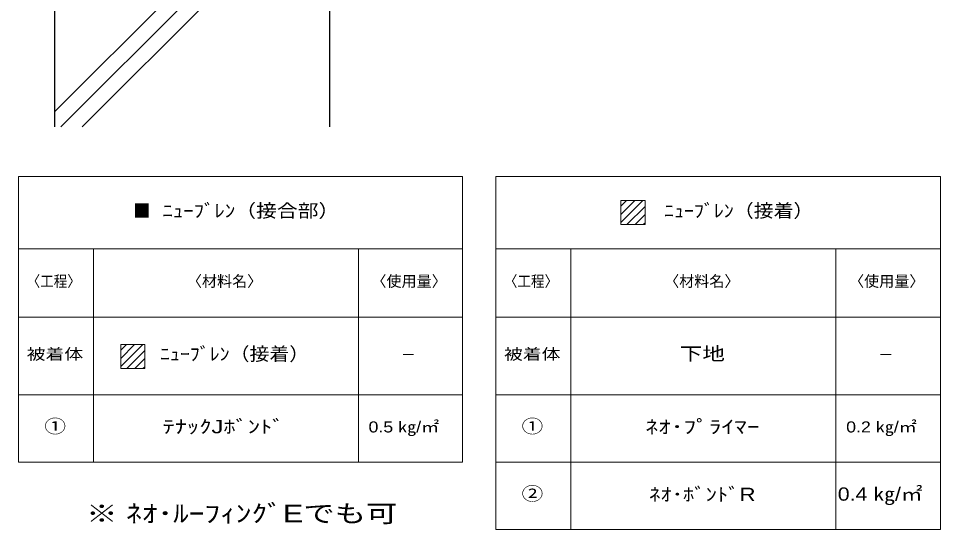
# Model space of a CAD drawing. Units: millimetres, scale not verified. Extents: x -60 to 85, y -98 to 102.
# Drawn here: x -59.6 to 62.7, y -97.8 to -30 of the extents above; entities that cross this region are included whole.
import ezdxf
from ezdxf.enums import TextEntityAlignment as Align

# ---------------------------------------------------------------- set-up
doc = ezdxf.new("R2010")
doc.units = ezdxf.units.MM
doc.header["$LTSCALE"] = 0.1
doc.layers.add('0-0_Eシート', color=254, linetype='Continuous', lineweight=18)
doc.layers.add('0-1_Z_O-文字', color=254, linetype='Continuous', lineweight=18)
doc.layers.add('0-2_実線', color=134, linetype='Continuous')
doc.styles.add('HGPｺﾞｼｯｸM', font='')
doc.styles.get('HGPｺﾞｼｯｸM').set_extended_font_data('HGPｺﾞｼｯｸM')

msp = doc.modelspace()

# ---------------------------------------------------------------- linework, layer by layer
at = {"layer": '0-0_Eシート', "color": 92}
for points in [[(20.3002, -54.1399), (23.5002, -54.1399), (23.5002, -57.3399), (20.3002, -57.3399)], [(-46.0451, -73.2472), (-42.8451, -73.2472), (-42.8451, -76.4472), (-46.0451, -76.4472)]]:
    msp.add_lwpolyline(points, close=True, dxfattribs=at)
at = {"layer": '0-1_Z_O-文字', "color": 134}
for p, q in [((-59.6135, -50.9552), (-0.7072, -50.9552)), ((-59.6135, -50.9552), (-59.6135, -88.8506)), ((-0.7072, -50.9552), (-0.7072, -88.8506)), ((3.6914, -50.9552), (62.6975, -50.9552)), ((3.6914, -50.9552), (3.6914, -97.7962)), ((62.6975, -50.9552), (62.6975, -97.7962)), ((-59.6135, -60.5552), (-0.7072, -60.5552)), ((3.6914, -60.5552), (62.6975, -60.5552)), ((-59.6135, -69.6136), (-0.7072, -69.6136)), ((3.6914, -69.6136), (62.6975, -69.6136)), ((-59.6135, -79.9051), (-0.7072, -79.9051)), ((3.6914, -79.9051), (62.6975, -79.9051)), ((-59.6135, -88.8506), (-0.7072, -88.8506)), ((3.6914, -88.8506), (62.6975, -88.8506)), ((3.6914, -97.7962), (62.6975, -97.7962))]:
    msp.add_line(p, q, dxfattribs=at)
at = {"layer": '0-1_Z_O-文字'}
for p, q in [((20.3002, -54.8973), (21.0577, -54.1399)), ((20.3002, -55.9749), (22.1353, -54.1399)), ((20.3002, -57.0526), (23.2129, -54.1399)), ((21.0906, -57.3399), (23.5002, -54.9302)), ((22.1682, -57.3399), (23.5002, -56.0078)), ((23.2458, -57.3399), (23.5002, -57.0855)), ((-46.0451, -74.0046), (-45.2876, -73.2472)), ((-46.0451, -75.0822), (-44.21, -73.2472)), ((-46.0451, -76.1599), (-43.1324, -73.2472)), ((-45.2547, -76.4472), (-42.8451, -74.0375)), ((-44.1771, -76.4472), (-42.8451, -75.1151)), ((-43.0995, -76.4472), (-42.8451, -76.1928))]:
    msp.add_line(p, q, dxfattribs=at)
at = {"layer": '0-1_Z_O-文字', "color": 1}
for p, q in [((-49.6605, -60.5552), (-49.6605, -88.8506)), ((-14.4994, -60.5552), (-14.4994, -88.8506)), ((13.6443, -60.5552), (13.6443, -97.7962)), ((48.8054, -60.5552), (48.8054, -97.7962))]:
    msp.add_line(p, q, dxfattribs=at)
at = {"layer": '0-2_実線'}
for p, q in [((-54.7878, -44.3702), (-54.7878, 35.9514)), ((-54.7878, -42.3354), (-9.2617, 3.1906)), ((-53.9941, -44.3702), (-6.4333, 3.1906)), ((-51.1657, -44.3702), (-3.6049, 3.1906))]:
    msp.add_line(p, q, dxfattribs=at)
msp.add_lwpolyline([(58.5203, -28.8094), (-18.3539, -28.8094), (-18.3539, -44.3702)], dxfattribs=at)

# ---------------------------------------------------------------- texts
at = {"layer": '0-1_Z_O-文字', "color": 3, "style": 'HGPｺﾞｼｯｸM', "width": 0.95}
msp.add_text('■', height=1.76, dxfattribs=at).set_placement((-44.3898, -56.9004), align=Align.BOTTOM_LEFT)
at = {"layer": '0-1_Z_O-文字', "color": 134, "style": 'HGPｺﾞｼｯｸM'}
for s, height, width, p in [(' ﾆｭｰﾌﾞﾚﾝ（接合部）', 1.76, 1.15, (-41.271, -56.9004)), ('\u3000\u3000ﾆｭｰﾌﾞﾚﾝ（接着）', 1.76, 1.1, (20.7498, -56.9004)), ('〈工程〉', 1.466, 0.9, (-58.5304, -66.0184)), ('〈工程〉', 1.466, 0.9, (4.7745, -66.0184)), ('\u3000ﾆｭｰﾌﾞﾚﾝ（接着）', 1.76, 1.1, (-43.4891, -75.9045)), ('下地', 1.76, 1.25, (28.0939, -75.874)), ('被着体', 1.466, 1.25, (-58.5203, -75.6933)), ('被着体', 1.466, 1.25, (4.7846, -75.6933)), ('①', 1.76, 1.2, (-56.1842, -85.4987)), ('ﾃﾅｯｸJﾎﾞﾝﾄﾞ', 1.76, 1.35, (-40.4983, -85.5474)), ('0.5 ㎏/㎡', 1.466, 1.2, (-13.1769, -85.3525)), ('①', 1.76, 1.2, (7.1206, -85.4987)), ('ﾈｵ･ﾌﾟﾗｲﾏｰ', 1.76, 1.4, (23.5498, -85.5718)), ('0.2 ㎏/㎡', 1.466, 1.2, (50.1779, -85.3525)), ('②', 1.76, 1.2, (7.1206, -94.4442)), ('ﾈｵ･ﾎﾞﾝﾄﾞR', 1.76, 1.25, (24.031, -94.5356)), ('0.4 ㎏/㎡', 1.76, 1.2, (49.0632, -94.493)), ('※ ﾈｵ･ﾙｰﾌｨﾝｸﾞEでも可', 2.346, 1.3, (-50.6383, -97.5391))]:
    msp.add_text(s, height=height, dxfattribs=dict(at, width=width)).set_placement(p, align=Align.BOTTOM_LEFT)
for s, p in [('〈材料名〉', (-37.2729, -66.0184)), ('〈使用量〉', (-12.7962, -66.0184)), ('〈材料名〉', (26.032, -66.0184)), ('〈使用量〉', (50.5586, -66.0184)), ('－', (-8.8977, -75.7593)), ('－', (54.4571, -75.7593))]:
    msp.add_text(s, height=1.466, dxfattribs=at).set_placement(p, align=Align.BOTTOM_LEFT)

doc.saveas('drawing.dxf')
